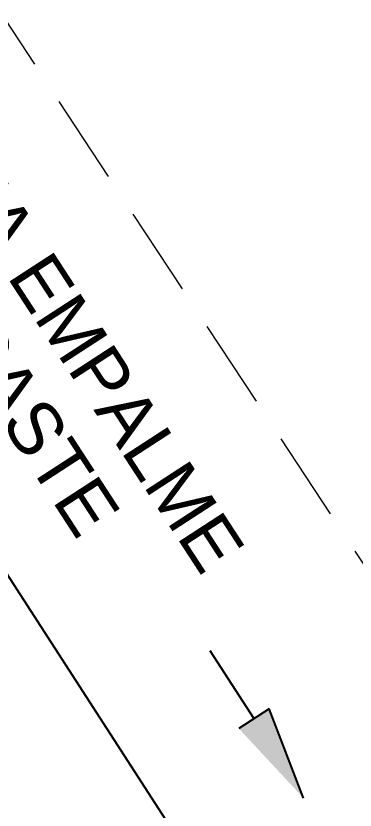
# Model space of a CAD drawing. Header units: millimetres. Extents: x 607619 to 1211550, y 1310734 to 2622648.
# Drawn here: x 607780.6 to 607804.2, y 1310893.5 to 1310948.9 of the extents above; entities that cross this region are included whole.
import ezdxf

# ---------------------------------------------------------------- set-up
doc = ezdxf.new("R2010")
doc.units = ezdxf.units.MM
doc.header["$PDMODE"] = 32
doc.header["$PDSIZE"] = 0.3
doc.linetypes.add('HIDDEN', pattern=[0.375, 0.25, -0.125])
doc.layers.add('TEXTO 2', color=7, linetype='Continuous')
doc.styles.add('PUNTOS PI', font='arial.ttf', dxfattribs={"height": 2.75})
doc.dimstyles.new('COTAS LINDEROS', dxfattribs={"dimscale": 40, "dimtxt": 2.75, "dimasz": 0.06, "dimexe": 0.005, "dimexo": 0.005, "dimgap": 0.005, "dimtad": 2, "dimzin": 0, "dimdsep": 46, "dimtxsty": 'PUNTOS PI', "dimcen": 0.09, "dimclrd": 1, "dimclre": 1, "dimclrt": 3, "dimadec": 0, "dimazin": 0, "dimtfac": 1, "dimtofl": 0, "dimtmove": 0, "dimatfit": 3, "dimldrblk": 'ARCHTICK', "dimfxl": 1, "dimtolj": 1, "dimtzin": 0, "dimarcsym": 0})

# ---------------------------------------------------------------- blocks, each defined once
blk = doc.blocks.new('_ArchTick')
at = {"color": 0, "linetype": 'ByBlock', "const_width": 0.15}
blk.add_lwpolyline([(-0.5, -0.5), (0.5, 0.5)], dxfattribs=at)
blk = doc.blocks.new('*D81')
at = {"color": 7, "lineweight": -2, "transparency": 16777216}
blk.add_line((607773.245, 1311011.33), (607770.818, 1311018.459), dxfattribs=at)
at = {"layer": 'Defpoints', "color": 0, "transparency": 16777216}
for p in [(607770.818, 1311018.459), (607770.818, 1311018.459), (607773.245, 1311011.33)]:
    blk.add_point(p, dxfattribs=at)
at = {"color": 7, "lineweight": -2, "transparency": 16777216, "xscale": 0.8, "yscale": 0.8, "zscale": 0.8}
for p, rotation in [((607770.818, 1311018.459), 108.8013317098088), ((607773.245, 1311011.33), 288.8013317098088)]:
    blk.add_blockref('_ArchTick', p, dxfattribs=dict(at, rotation=rotation))
at = {"color": 7, "transparency": 16777216, "insert": (607771.263, 1311014.632), "char_height": 2.75, "width": 591.55013, "attachment_point": 5, "rotation": 288.8013, "style": 'PUNTOS PI'}
blk.add_mtext('\\A1;{\\fArial|b1|i0|c0|p34;\\H0.43636x;5.23M}', dxfattribs=at)
blk = doc.blocks.new('*D83')
at = {"color": 7, "lineweight": -2, "transparency": 16777216}
blk.add_line((607840.903, 1311025.406), (607838.476, 1311032.535), dxfattribs=at)
at = {"layer": 'Defpoints', "color": 0, "transparency": 16777216}
for p in [(607838.476, 1311032.535), (607838.476, 1311032.535), (607840.903, 1311025.406)]:
    blk.add_point(p, dxfattribs=at)
at = {"color": 7, "lineweight": -2, "transparency": 16777216, "xscale": 0.8, "yscale": 0.8, "zscale": 0.8}
for p, rotation in [((607838.476, 1311032.535), 108.8013317098088), ((607840.903, 1311025.406), 288.8013317098088)]:
    blk.add_blockref('_ArchTick', p, dxfattribs=dict(at, rotation=rotation))
at = {"color": 7, "transparency": 16777216, "insert": (607838.92, 1311028.708), "char_height": 2.75, "width": 591.55013, "attachment_point": 5, "rotation": 288.8013, "style": 'PUNTOS PI'}
blk.add_mtext('\\A1;{\\fArial|b1|i0|c0|p34;\\H0.43636x;3.67M}', dxfattribs=at)

msp = doc.modelspace()

# ---------------------------------------------------------------- hatches: boundary and pattern name
h = msp.add_hatch(color=256)
h.dxf.hatch_style = 1
h.paths.add_polyline_path([(607798.265, 1310900.579), (607796.143, 1310899.206), (607800.657, 1310894.349)])

# ---------------------------------------------------------------- linework, layer by layer
for p, q in [((607797.204, 1310899.892), (607794.145, 1310904.621)), ((607798.265, 1310900.579), (607796.143, 1310899.206)), ((607800.657, 1310894.349), (607798.265, 1310900.579))]:
    msp.add_line(p, q)
at = {"linetype": 'HIDDEN', "lineweight": 0, "ltscale": 25}
msp.add_lwpolyline([(607685.817, 1311091.784), (607863.278, 1310821.68)], dxfattribs=at)
msp.add_lwpolyline([(607731.034, 1310956.318), (607726.483, 1310973.513), (607723.371, 1310997.771), (607843.268, 1310811.867)])

# ---------------------------------------------------------------- texts
at = {"layer": 'TEXTO 2', "style": 'PUNTOS PI'}
for s, height, p in [('HACIA EMPALME', 3.66667, (607770.642, 1310945.046)), ('GUANACASTE', 3.6667, (607765.705, 1310941.833))]:
    msp.add_text(s, height=height, rotation=303.0554, dxfattribs=at).set_placement(p)

# ---------------------------------------------------------------- dimensions: what is measured, and where the dimension line sits
for p1, p2, text, picture, middle in [((607840.903, 1311025.406), (607838.476, 1311032.535), '{\\fArial|b1|i0|c0|p34;\\H0.43636x;3.67M}', '*D83', (607838.92, 1311028.708)), ((607773.245, 1311011.33), (607770.818, 1311018.459), '{\\fArial|b1|i0|c0|p34;\\H0.43636x;5.23M}', '*D81', (607771.263, 1311014.632))]:
    dim = msp.add_aligned_dim(p1=p1, p2=p2, distance=0, text=text, dimstyle='COTAS LINDEROS', override={"dimtxt": 2, "dimasz": 0.02, "dimpost": 'm', "dimblk1": 'ArchTick', "dimblk2": 'ArchTick', "dimsah": 1, "dimclrd": 7, "dimclrt": 7})
    dim.commit()
    dim.dimension.update_dxf_attribs({"geometry": picture, "text_midpoint": middle})

doc.saveas('drawing.dxf')
